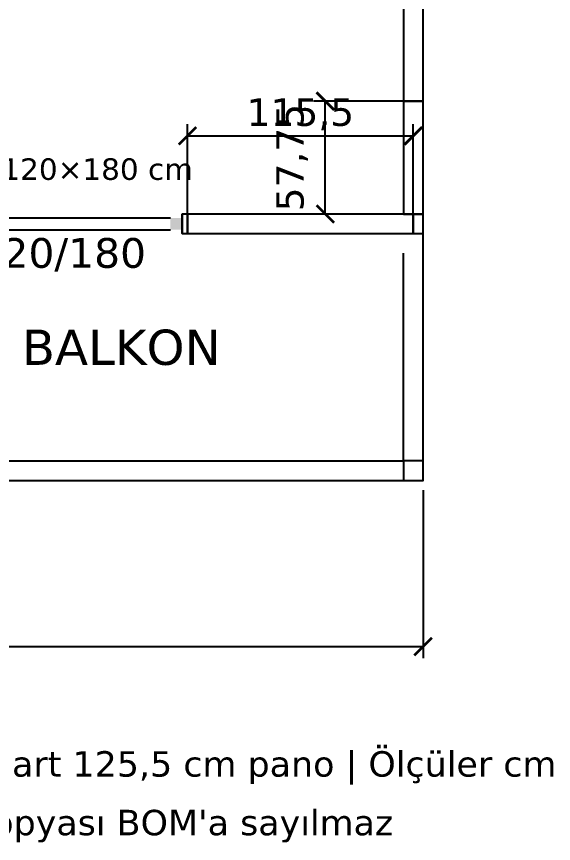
# Model space of a CAD drawing. Header units: centimetres. Extents: x -135 to 4099, y -1176 to 1044.
# Drawn here: x 2651.1 to 2925.7, y -185.7 to 237.3 of the extents above; entities that cross this region are included whole.
import ezdxf
from ezdxf.enums import TextEntityAlignment as Align

# ---------------------------------------------------------------- set-up
doc = ezdxf.new("R2010")
doc.units = ezdxf.units.CM
for name, color, linetype in [('MONTAJ_OZEL_OLCU', 6, 'Continuous'), ('MONTAJ_OZEL_PANO', 6, 'Continuous'), ('MONTAJ_STANDART', 7, 'Continuous'), ('MONTAJ_YAZI', 4, 'Continuous'), ('OLCULER', 7, 'Continuous'), ('PENCERE', 10, 'Continuous')]:
    doc.layers.add(name, color=color, linetype=linetype)
doc.styles.add('PORTMAN', font='DejaVuSans.ttf')
doc.styles.get("Standard").update_dxf_attribs({"font": 'DejaVuSans.ttf'})
doc.dimstyles.new('PORTMAN', dxfattribs={"dimtxt": 14, "dimasz": 9, "dimexe": 6, "dimexo": 5, "dimgap": 4, "dimtad": 1, "dimtxsty": 'PORTMAN', "dimblk": 'ARCHTICK', "dimcen": 2.5, "dimazin": 3, "dimtfac": 0.5, "dimtmove": 2, "dimatfit": 3})

# ---------------------------------------------------------------- blocks, each defined once
blk = doc.blocks.new('kaynak-pencere-120180')
at = {"layer": 'PENCERE', "color": 1}
for p, q in [((53839.87, 6703.82), (53839.87, 6713.82)), ((53959.87, 6703.82), (53959.87, 6713.82)), ((53845.87, 6711.82), (53953.87, 6711.82)), ((53845.87, 6705.82), (53953.87, 6705.82))]:
    blk.add_line(p, q, dxfattribs=at)
for points in [[(53839.87, 6705.82), (53845.87, 6705.82), (53839.87, 6711.82), (53845.87, 6711.82)], [(53959.87, 6705.82), (53953.87, 6705.82), (53959.87, 6711.82), (53953.87, 6711.82)]]:
    blk.add_solid(points, dxfattribs=at)
at = {"layer": 'PENCERE', "color": 0, "lineweight": 25}
blk.add_text('120/180', height=15.217, dxfattribs=at).set_placement((53854.7, 6686.34))
blk = doc.blocks.new('BOM_P02_PENCERE_1200x1800')
at = {"layer": 'PENCERE'}
blk.add_blockref('kaynak-pencere-120180', (0, 0), dxfattribs=at)
blk = doc.blocks.new('BOM_D03_1255p0_DIS_P02')
for points in [[(0, 122.75), (10, 122.75), (10, 125.5), (0, 125.5)], [(0, 0), (10, 0), (10, 2.75), (0, 2.75)]]:
    blk.add_lwpolyline(points, close=True)
at = {"layer": 'PENCERE', "rotation": 270}
blk.add_blockref('BOM_P02_PENCERE_1200x1800', (-6703.823, 53962.624), dxfattribs=at)
blk = doc.blocks.new('MNT_BOM_D03_1255p0_DIS_P02')
blk.add_blockref('BOM_D03_1255p0_DIS_P02', (0, 0))
blk = doc.blocks.new('BOM_D11_1155p0_DIS_DOLU')
blk.add_lwpolyline([(0, 0), (10, 0), (10, 115.5), (0, 115.5)], close=True)
blk = doc.blocks.new('MNT_BOM_D11_1155p0_DIS_DOLU')
blk.add_blockref('BOM_D11_1155p0_DIS_DOLU', (0, 0))
blk = doc.blocks.new('_ARCHTICK')
at = {"color": 0, "linetype": 'BYBLOCK', "const_width": 0.15}
blk.add_lwpolyline([(-0.5, -0.5), (0.5, 0.5)], dxfattribs=at)
blk = doc.blocks.new('BOM_D18_577p5_DIS_DOLU')
blk.add_lwpolyline([(0, 0), (10, 0), (10, 57.75), (0, 57.75)], close=True)
blk = doc.blocks.new('MNT_BOM_D18_577p5_DIS_DOLU')
blk.add_blockref('BOM_D18_577p5_DIS_DOLU', (0, 0))
blk = doc.blocks.new('BOM_D01_1255p0_DIS_DOLU')
blk.add_lwpolyline([(0, 0), (10, 0), (10, 125.5), (0, 125.5)], close=True)
blk = doc.blocks.new('MNT_BOM_D01_1255p0_DIS_DOLU')
blk.add_blockref('BOM_D01_1255p0_DIS_DOLU', (0, 0))
blk = doc.blocks.new('BOM_B02_DIS_KOSE_50x100')
blk.add_lwpolyline([(0, 0), (5, 0), (5, 10), (0, 10)], close=True)
blk = doc.blocks.new('MNT_BOM_B02_DIS_KOSE_50x100')
blk.add_blockref('BOM_B02_DIS_KOSE_50x100', (0, 0))
blk = doc.blocks.new('BOM_B04_VERANDA_DIKME_100x100')
blk.add_lwpolyline([(0, 0), (10, 0), (10, 10), (0, 10)], close=True)
blk = doc.blocks.new('MNT_BOM_B04_VERANDA_DIKME_100x100')
blk.add_blockref('BOM_B04_VERANDA_DIKME_100x100', (0, 0))
blk = doc.blocks.new('BOM_V05_VERANDA_ON_3037p5')
at = {"lineweight": 25}
for p, q in [((10, 10), (293.75, 10)), ((0, 0), (303.75, 0))]:
    blk.add_line(p, q, dxfattribs=at)
blk = doc.blocks.new('MNT_BOM_V05_VERANDA_ON_3037p5')
blk.add_blockref('BOM_V05_VERANDA_ON_3037p5', (0, 0))
blk = doc.blocks.new('BOM_V06_VERANDA_YAN_1262p5')
at = {"lineweight": 25}
for p, q in [((0, 0), (0, 126.25)), ((-10, 10), (-10, 116.25))]:
    blk.add_line(p, q, dxfattribs=at)
blk = doc.blocks.new('MNT_BOM_V06_VERANDA_YAN_1262p5')
blk.add_blockref('BOM_V06_VERANDA_YAN_1262p5', (0, 0))

msp = doc.modelspace()

# ---------------------------------------------------------------- block references
at = {"layer": 'MONTAJ_OZEL_PANO'}
msp.add_blockref('MNT_BOM_D18_577p5_DIS_DOLU', (2849, 136.25), dxfattribs=at)
at = {"layer": 'MONTAJ_OZEL_PANO', "rotation": 270}
msp.add_blockref('MNT_BOM_D11_1155p0_DIS_DOLU', (2738.5, 136.25), dxfattribs=at)
at = {"layer": 'MONTAJ_STANDART'}
for name, p in [('MNT_BOM_D01_1255p0_DIS_DOLU', (2849, 194)), ('MNT_BOM_B02_DIS_KOSE_50x100', (2854, 126.25)), ('MNT_BOM_V06_VERANDA_YAN_1262p5', (2859, 0)), ('MNT_BOM_V05_VERANDA_ON_3037p5', (2555.25, 0)), ('MNT_BOM_B04_VERANDA_DIKME_100x100', (2849, 0))]:
    msp.add_blockref(name, p, dxfattribs=at)
at = {"layer": 'MONTAJ_STANDART', "rotation": 90}
msp.add_blockref('MNT_BOM_D03_1255p0_DIS_P02', (2738.5, 126.25), dxfattribs=at)

# ---------------------------------------------------------------- texts
at = {"layer": 'MONTAJ_YAZI', "style": 'PORTMAN'}
for s, height, p in [('P02 120×180 cm', 11, (2675.75, 159.25)), ('BALKON', 18, (2704.625, 68.125)), ('Mor: standart dışı pano (gerçek uçtan uca boy ölçülü) | Beyaz: standart 125,5 cm pano | Ölçüler cm', 13, (2482.5, -145)), ("Pencere etiketi: malzeme kodu + en×yükseklik | Montaj kopyası BOM'a sayılmaz", 13, (2482.5, -175))]:
    msp.add_text(s, height=height, dxfattribs=at).set_placement(p, align=Align.MIDDLE_CENTER)

# ---------------------------------------------------------------- dimensions: what is measured, and where the dimension line sits
at = {"layer": 'MONTAJ_OZEL_OLCU'}
msp.add_linear_dim(base=(2809, 136.25), p1=(2859, 136.25), p2=(2859, 194), angle=90, dimstyle='PORTMAN', override={"dimtxt": 14, "dimasz": 9, "dimexe": 6, "dimexo": 5, "dimdec": 2, "dimzin": 8, "dimdsep": 44}, dxfattribs=at).render()
msp.add_linear_dim(base=(2738.5, 176.25), p1=(2738.5, 126.25), p2=(2854, 126.25), dimstyle='PORTMAN', override={"dimtxt": 14, "dimasz": 9, "dimexe": 6, "dimexo": 5, "dimdec": 2, "dimzin": 8, "dimdsep": 44}, dxfattribs=at).render()
at = {"layer": 'OLCULER'}
msp.add_linear_dim(base=(2106, -85), p1=(2106, 0), p2=(2859, 0), dimstyle='PORTMAN', override={"dimtxt": 14, "dimasz": 9, "dimexe": 6, "dimexo": 5, "dimdec": 2, "dimzin": 8, "dimdsep": 44}, dxfattribs=at).render()

doc.saveas('drawing.dxf')
